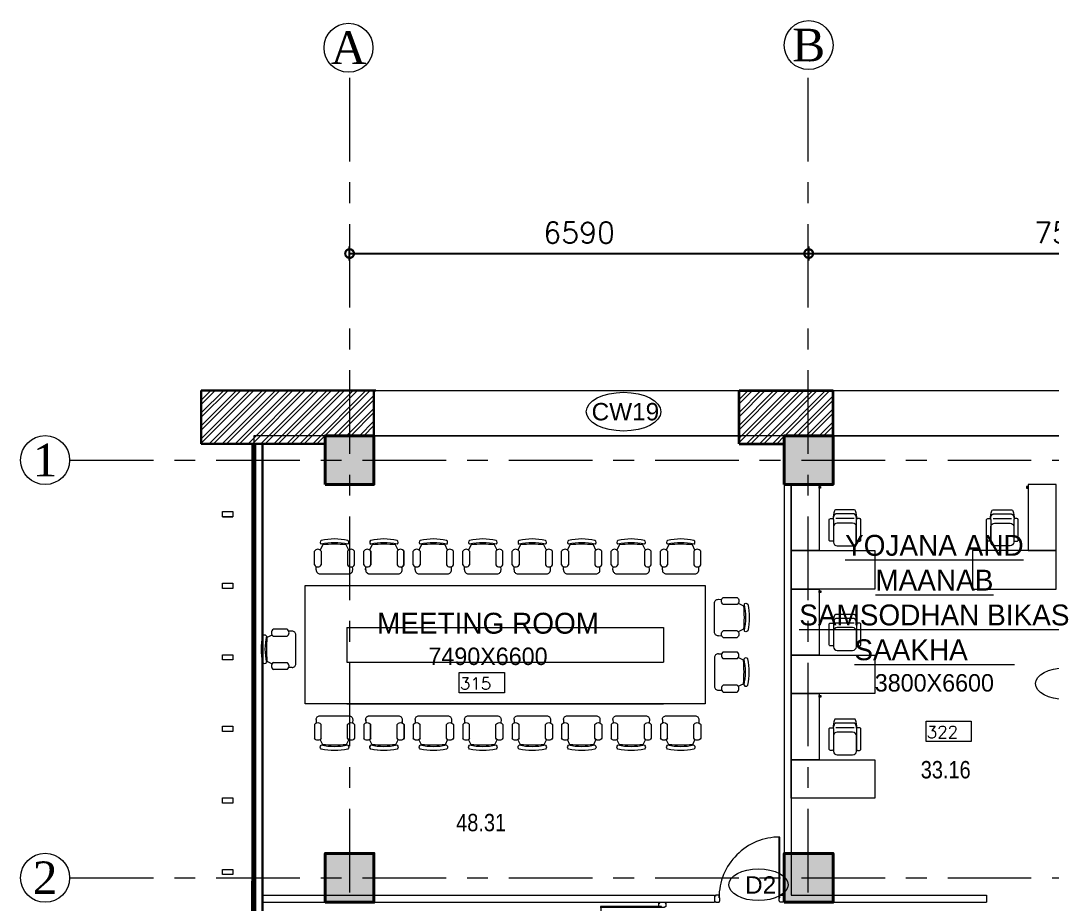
# Model space of a CAD drawing. Header units: millimetres. Extents: x 24487468 to 24959437, y -333213 to 842934.
# Drawn here: x 24709436 to 24724232, y 142804 to 155484 of the extents above; entities that cross this region are included whole.
import ezdxf
from ezdxf.enums import TextEntityAlignment as Align

# ---------------------------------------------------------------- set-up
doc = ezdxf.new("R2010")
doc.units = ezdxf.units.MM
doc.header["$MEASUREMENT"] = 0
doc.header["$PDMODE"] = 3
for name, pattern in [('ACAD_ISO10W100', [18.5, 12, -3, 0.5, -3]), ('BORDERX2', [3.5, 1, -0.5, 1, -0.5, 0, -0.5]), ('Centreline', [21, 12, -3, 3, -3])]:
    doc.linetypes.add(name, pattern=pattern)
doc.layers.get('0').update_dxf_attribs({"lineweight": 5})
for name, color, linetype, lineweight in [('A 0.13 dw', 175, 'Continuous', 5), ('A 0.13furniture', 30, 'Continuous', 0), ('AREA', 7, 'Continuous', 5), ('CENLINE', 220, 'ACAD_ISO10W100', 5), ('COLUMN', 12, 'Continuous', 40), ('DIM', 183, 'Continuous', 5), ('furniture', 190, 'Continuous', 0), ('GRID', 205, 'BORDERX2', 5), ('hatch', 9, 'Continuous', 0), ('p1 plan grid lck', 6, 'Continuous', 5), ('room number', 99, 'Continuous', 20), ('text', 7, 'Continuous', 15), ('TEXT ROOM', 3, 'Continuous', 15), ('wall', 53, 'Continuous', 15), ('wall 0', 22, 'Continuous', 35), ('Wall1', 37, 'Continuous', 30), ('WALL2', 4, 'Continuous', 15), ('win shutters', 140, 'Continuous', 25)]:
    doc.layers.add(name, color=color, linetype=linetype, lineweight=lineweight)
doc.layers.add('A-BTEXT', color=57, linetype='Continuous')
doc.styles.add('arial', font='times.ttf')
doc.styles.add('ordinary', font='arial.ttf')
doc.styles.add('ROMANS', font='romans__.ttf')
doc.styles.add('Tahoma', font='technic_.ttf')
doc.dimstyles.new('DIM100', dxfattribs={"dimtxt": 300, "dimasz": 250, "dimexe": 100, "dimexo": 100, "dimgap": 150, "dimtad": 1, "dimdec": 0, "dimrnd": 5, "dimzin": 0, "dimdsep": 46, "dimtxsty": 'ROMANS', "dimblk": 'DOTSMALL', "dimcen": 0.09, "dimclrd": 256, "dimclre": 256, "dimclrt": 7, "dimadec": 0, "dimazin": 0, "dimtfac": 1, "dimtdec": 0, "dimtix": 1, "dimtofl": 0, "dimtmove": 1, "dimatfit": 3, "dimfxl": 100, "dimfxlon": 1, "dimtolj": 1, "dimtzin": 0, "dimarcsym": 0})

# ---------------------------------------------------------------- blocks, each defined once
blk = doc.blocks.new('column 350')
at = {"layer": 'COLUMN', "ltscale": 100}
h = blk.add_hatch(color=256, dxfattribs=at)
h.dxf.hatch_style = 1
h.paths.add_polyline_path([(1327.5, 1037.5), (627.5, 1037.5), (627.5, 337.5), (1327.5, 337.5)])
blk.add_lwpolyline([(627.5, 1037.5), (1327.5, 1037.5), (1327.5, 337.5), (627.5, 337.5)], close=True, dxfattribs=at)
blk = doc.blocks.new('grid letter-flat-4-flat-1')
at = {"layer": 'GRID', "linetype": 'Continuous'}
blk.add_circle((0, 374.75), 281.25, dxfattribs=at)
blk = doc.blocks.new('tt1')
at = {"layer": 'A 0.13furniture'}
for p, q in [((-1136, 904), (-1136, 641)), ((-1078, 902), (-1078, 639)), ((-1012, 901), (-1012, 640))]:
    blk.add_line(p, q, dxfattribs=at)
for points in [[(0, 0), (-552, 0), (-552, 1198), (0, 1198)], [(-552, 0), (-1502, 0), (-1502, 400), (-552, 400)], [(-1450, 400), (-1474, 400), (-1474, 422), (-1450, 422)]]:
    blk.add_lwpolyline(points, close=True, dxfattribs=at)
for points in [[(-993, 934), (-706, 934, 0.414214), (-686, 953), (-686, 979, 0.414214), (-706, 999), (-993, 999, 0.414214), (-1012, 979), (-1012, 953, 0.414214)], [(-673, 934), (-895, 934, 0.414214), (-947, 881), (-947, 660, 0.414214), (-895, 607), (-673, 607, 0.414214), (-621, 660), (-621, 881, 0.414214)], [(-993, 607), (-706, 607, -0.414214), (-686, 588), (-686, 562, -0.414214), (-706, 542), (-993, 542, -0.414214), (-1012, 562), (-1012, 588, -0.414214)]]:
    blk.add_lwpolyline(points, format="xyb", close=True, dxfattribs=at)
for centre, radius, start, end in [((-1117, 904), 19.6, 110.5247, 180), ((-1022, 650), 290, 87.2024, 110.5247), ((-1058, 902), 19.6, 125.6622, 180), ((-1008, 832), 106, 88.5058, 125.6622), ((-1117, 637), 19.6, 180, 249.4753), ((-1022, 891), 290, 249.4753, 272.7976), ((-1058, 639), 19.6, 180, 234.3378), ((-1008, 709), 106, 234.3378, 271.4942)]:
    blk.add_arc(centre, radius, start, end, dxfattribs=at)
blk = doc.blocks.new('Door1000-flat-3')
at = {"layer": 'A 0.13 dw'}
for p, q in [((-38, 0), (-38, -12)), ((38, 0), (-38, 0)), ((-38, -12), (-50, -12)), ((-50, -12), (-50, -63)), ((-50, -63), (-25, -75)), ((-25, -75), (12, -75)), ((12, -75), (12, -63)), ((12, -63), (50, -63)), ((38, -12), (38, 0)), ((50, -12), (38, -12)), ((50, -63), (50, -12)), ((-50, -937), (-25, -925)), ((-50, -988), (-50, -937)), ((-38, -988), (-50, -988)), ((-38, -1000), (-38, -988)), ((38, -1000), (-38, -1000)), ((-25, -925), (12, -925)), ((12, -925), (12, -937)), ((12, -925), (886, -925)), ((12, -937), (50, -937)), ((12, -937), (886, -937)), ((50, -988), (38, -988)), ((38, -988), (38, -1000)), ((50, -937), (50, -988))]:
    blk.add_line(p, q, dxfattribs=at)
blk.add_lwpolyline([(886, -937), (886, -937, 0.414214), (12, -63)], format="xyb", dxfattribs=at)
blk = doc.blocks.new('*U36')
at = {"layer": 'room number'}
blk.add_lwpolyline([(46, 40), (46, 240), (491, 240), (491, 40)], close=True, dxfattribs=at)
at = {"layer": 'room number', "style": 'ROMANS'}
blk.add_attdef('ROOM_NUM', (53, 73), '', height=120, dxfattribs=at)
blk = doc.blocks.new('CHAIR')
at = {"layer": 'furniture'}
for p, q in [((-340.23825, 204.70725), (-416.878, 168.3055)), ((-340.23825, 204.70725), (-340.23825, 204.70725)), ((-125.8345, 288.42275), (-323.8345, 288.42275)), ((-323.8345, 189.42275), (-125.8345, 189.42275)), ((-55.80025, 261.63225), (-102.37975, 260.26275)), ((0, -207.218), (0, 207.218)), ((-416.73775, -168.38525), (-341.20075, -206.0795)), ((-323.8345, -189.42275), (-125.8345, -189.42275)), ((-125.8345, -288.42275), (-323.8345, -288.42275)), ((-55.80025, -261.635), (-102.37975, -260.2655))]:
    blk.add_line(p, q, dxfattribs=at)
for centre, radius, start, end in [((385.48675, 0.84425), 884.73055, 167.602120001, 192.397899996), ((-451.11275, 172.04275), 33.28515, 34.290200006, 145.709770002), ((440.48675, 0.84425), 884.73055, 167.602120001, 192.397899996), ((1661.72875, 0.8415), 2085.3437, 175.393880003, 184.654689996), ((-293.029, 238.92275), 58.30297, 121.895319998, 238.104699994), ((-156.63175, 238.92275), 58.29827, 301.887899999, 58.112100001), ((-53.74875, 207.91925), 53.75252, 359.252000001, 92.186765001), ((-451.11275, -170.35425), 33.2857, 214.291599999, 325.708400001), ((-293.029, -238.92275), 58.30297, 121.895319998, 238.104699994), ((-156.63175, -238.92275), 58.2983, 301.887899999, 58.112100001), ((-53.74875, -207.922), 53.75285, 267.813599999, 0.747999999)]:
    blk.add_arc(centre, radius, start, end, dxfattribs=at)
blk = doc.blocks.new('meeting table')
at = {"layer": 'furniture'}
for p, q in [((-5144, 1700), (-600, 1700)), ((-5144, 1100), (-600, 1100)), ((-5144, 1100), (-5144, 600)), ((-600, 1100), (-600, 600)), ((-5144, 600), (-600, 600)), ((-5144, 0), (-600, 0))]:
    blk.add_line(p, q, dxfattribs=at)
blk.add_lwpolyline([(0, 1700), (0, 0), (-5744, 0), (-5744, 1700)], close=True, dxfattribs=at)
at = {"layer": 'A 0.13furniture'}
for p, rotation in [((-5323, 1870), 270), ((-4614, 1870), 270), ((-4613, 1870), 270), ((-3904, 1870), 270), ((-3194, 1870), 270), ((-2484, 1870), 270), ((-1774, 1870), 270), ((-1064, 1870), 270), ((-354, 1870), 270), ((132, 459), 180)]:
    blk.add_blockref('CHAIR', p, dxfattribs=dict(at, rotation=rotation))
at = {"layer": 'A 0.13furniture', "xscale": -1}
blk.add_blockref('CHAIR', (132, 1241), dxfattribs=at)
at = {"layer": 'A 0.13furniture'}
blk.add_blockref('CHAIR', (-5876, 784), dxfattribs=at)
at = {"layer": 'A 0.13furniture', "xscale": -1, "rotation": 270}
for p in [(-5323, -170), (-4614, -170), (-4613, -170), (-3904, -170), (-3194, -170), (-2484, -170), (-1774, -170), (-1064, -170), (-354, -170)]:
    blk.add_blockref('CHAIR', p, dxfattribs=at)
blk = doc.blocks.new('_DotSmall')
at = {"color": 0, "linetype": 'ByBlock', "const_width": 0.5}
blk.add_lwpolyline([(-0.0625, 0, 1), (0.0625, 0, 1)], format="xyb", close=True, dxfattribs=at)
blk = doc.blocks.new('*D66')
at = {"layer": 'Defpoints', "color": 0, "ltscale": 100, "transparency": 16777216}
for p in [(24720748, 152138), (24714158, 149521), (24720748, 149521)]:
    blk.add_point(p, dxfattribs=at)
at = {"layer": 'DIM', "lineweight": -2, "ltscale": 100, "transparency": 16777216}
for p, q in [((24714158, 152038), (24714158, 152238)), ((24714158, 152138), (24720748, 152138)), ((24720748, 152038), (24720748, 152238))]:
    blk.add_line(p, q, dxfattribs=at)
at = {"layer": 'DIM', "lineweight": -2, "ltscale": 100, "transparency": 16777216, "xscale": 250, "yscale": 250, "zscale": 250, "rotation": 180}
blk.add_blockref('_DotSmall', (24714158, 152138), dxfattribs=at)
at = {"layer": 'DIM', "lineweight": -2, "ltscale": 100, "transparency": 16777216, "xscale": 250, "yscale": 250, "zscale": 250}
blk.add_blockref('_DotSmall', (24720748, 152138), dxfattribs=at)
at = {"layer": 'DIM', "color": 7, "ltscale": 100, "transparency": 16777216, "insert": (24717453, 152439), "char_height": 300, "attachment_point": 5, "style": 'ROMANS'}
blk.add_mtext('\\A1;6590', dxfattribs=at)
blk = doc.blocks.new('*D67')
at = {"layer": 'Defpoints', "color": 0, "ltscale": 100, "transparency": 16777216}
for p in [(24728248, 152138), (24720748, 149521), (24728248, 149521)]:
    blk.add_point(p, dxfattribs=at)
at = {"layer": 'DIM', "lineweight": -2, "ltscale": 100, "transparency": 16777216}
for p, q in [((24720748, 152038), (24720748, 152238)), ((24720748, 152138), (24728248, 152138)), ((24728248, 152038), (24728248, 152238))]:
    blk.add_line(p, q, dxfattribs=at)
at = {"layer": 'DIM', "lineweight": -2, "ltscale": 100, "transparency": 16777216, "xscale": 250, "yscale": 250, "zscale": 250, "rotation": 180}
blk.add_blockref('_DotSmall', (24720748, 152138), dxfattribs=at)
at = {"layer": 'DIM', "lineweight": -2, "ltscale": 100, "transparency": 16777216, "xscale": 250, "yscale": 250, "zscale": 250}
blk.add_blockref('_DotSmall', (24728248, 152138), dxfattribs=at)
at = {"layer": 'DIM', "color": 7, "ltscale": 100, "transparency": 16777216, "insert": (24724498, 152439), "char_height": 300, "attachment_point": 5, "style": 'ROMANS'}
blk.add_mtext('\\A1;7500', dxfattribs=at)

msp = doc.modelspace()

# ---------------------------------------------------------------- hatches: boundary and pattern name
at = {"layer": 'hatch', "ltscale": 100}
h = msp.add_hatch(dxfattribs=at)
h.set_pattern_fill('ANSI32', color=256, scale=350)
h.set_pattern_definition([(45, (24713268.26, 149788.5), (-92.808, 92.808), []), (45, (24713330.13, 149788.5), (-92.808, 92.808), [])])
h.paths.add_polyline_path([(24714508.2, 150170.7), (24712028.3, 150171), (24712028.3, 149406), (24712783.2, 149406), (24712783.2, 149521.1), (24714508.2, 149521.1)])
h.paths.add_polyline_path([(24713808.2, 149521.1), (24712783.2, 149521.1), (24712783.2, 149406), (24713808.2, 149406)], flags=16)
h = msp.add_hatch(dxfattribs=at)
h.set_pattern_fill('ANSI32', color=256, scale=350)
h.set_pattern_definition([(45, (24720423.23, 149788.39), (-92.808, 92.808), []), (45, (24720485.1, 149788.39), (-92.808, 92.808), [])])
h.paths.add_polyline_path([(24721098.2, 150170.8), (24719748.2, 150170.8), (24719748.2, 149521), (24720398.2, 149521), (24720398.2, 149521), (24721098.2, 149521)])
h.paths.add_polyline_path([(24720398.2, 149521), (24719748.2, 149521), (24719748.2, 149406), (24720398.2, 149406)])

# ---------------------------------------------------------------- linework, layer by layer
at = {"ltscale": 100}
msp.add_lwpolyline([(24755623.2, 144721), (24742812.7, 144721), (24742812.7, 150620.8), (24740897.7, 150620.4), (24740897.8, 150220.8), (24728623.3, 150220.8), (24728623.2, 150220.8), (24727898.2, 150220.8), (24727898.2, 149520.9), (24712783.2, 149521.1), (24712783.2, 149406), (24712783.2, 149406), (24712781.7, 131050.8), (24712781.7, 131050.7), (24712781.7, 130521), (24720796.6, 130521), (24720796.6, 130441), (24726815.1, 130441), (24726815.1, 121071)], dxfattribs=at)
at = {"layer": 'p1 plan grid lck', "linetype": 'Centreline', "ltscale": 100}
for p, q in [((24714158.2, 154661.4), (24714158.2, 107814.4)), ((24720734, 154661.4), (24720734, 107814.4)), ((24710143.4, 149171), (24762533.2, 149171)), ((24710143.4, 143171), (24762533.2, 143171))]:
    msp.add_line(p, q, dxfattribs=at)
at = {"layer": 'text', "ltscale": 100}
for centre, major_axis, ratio in [((24718090.5, 149866.7), (-535.1, 0), 0.5199659), ((24724429.4, 145960), (-424.8, 0), 0.5372842), ((24720027, 143071.7), (-424.8, 0), 0.5372842)]:
    msp.add_ellipse(centre, major_axis=major_axis, ratio=ratio, dxfattribs=at)
at = {"layer": 'wall', "ltscale": 100}
for p, q in [((24714533.3, 150170.7), (24719748.2, 150170.8)), ((24721098.2, 150170.8), (24727898.2, 150170.8)), ((24712333.1, 148430.6), (24712483.1, 148430.6)), ((24712333.1, 148355.6), (24712483.1, 148355.6))]:
    msp.add_line(p, q, dxfattribs=at)
for points in [[(24712333.1, 148430.6), (24712483.1, 148430.6), (24712483.1, 148355.6), (24712333.1, 148355.6)], [(24712333.1, 147402.8), (24712483, 147402.8), (24712483, 147327.8), (24712333.1, 147327.8)], [(24712333, 146375.1), (24712483, 146375.1), (24712483, 146300), (24712333, 146300)], [(24712332.9, 145347.3), (24712482.9, 145347.3), (24712482.9, 145272.3), (24712332.9, 145272.3)], [(24712332.8, 144319.5), (24712482.8, 144319.5), (24712482.8, 144244.5), (24712332.8, 144244.5)], [(24712332.7, 143291.7), (24712482.7, 143291.7), (24712482.7, 143216.7), (24712332.7, 143216.7)], [(24712332.7, 143291.7), (24712482.7, 143291.7), (24712482.7, 143216.7), (24712332.7, 143216.7)]]:
    msp.add_lwpolyline(points, close=True, dxfattribs=at)
at = {"layer": 'wall 0', "ltscale": 100}
for p, q in [((24719748.2, 150170.8), (24721098.2, 150170.8)), ((24719748.2, 149406), (24719748.2, 150170.8)), ((24721098.2, 149521), (24721098.2, 150170.8)), ((24719748.2, 149406), (24720398.2, 149406))]:
    msp.add_line(p, q, dxfattribs=at)
at = {"layer": 'Wall1', "ltscale": 100}
for p, q in [((24712028.3, 150171), (24714533.3, 150170.7)), ((24712028.3, 149406), (24712028.3, 150171)), ((24714508.2, 149521), (24714508.2, 150170.7)), ((24713808.2, 149406), (24712028.3, 149406)), ((24712908.2, 131050.8), (24712908.2, 149406))]:
    msp.add_line(p, q, dxfattribs=at)
at = {"layer": 'WALL2', "ltscale": 100}
for p, q in [((24720397.7, 148821), (24720397.7, 142821)), ((24720497.7, 148821), (24720497.7, 142921)), ((24712908.2, 142921), (24719397.7, 142921)), ((24712908.2, 142821), (24719397.7, 142821)), ((24719397.7, 142921), (24719397.7, 142821)), ((24720397.7, 142821), (24723298.2, 142820.9)), ((24720497.7, 142921), (24723298.2, 142920.9)), ((24723298.2, 142920.9), (24723298.2, 142820.9))]:
    msp.add_line(p, q, dxfattribs=at)
at = {"layer": 'win shutters', "ltscale": 100}
for points, const_width in [([(24712783.2, 149406), (24712781.7, 131050.8)], 75), ([(24719748.2, 149521), (24714508.2, 149521)], 25), ([(24727898.2, 149521), (24721098.2, 149521)], 25)]:
    msp.add_lwpolyline(points, dxfattribs=dict(at, const_width=const_width))

# ---------------------------------------------------------------- block references
msp.add_blockref('meeting table', (24719263.8, 145668.8))
at = {"layer": 'A 0.13 dw'}
for p, rotation in [((24719397.7, 142871), 90.00000000000001), ((24718647.6, 141821), 180)]:
    msp.add_blockref('Door1000-flat-3', p, dxfattribs=dict(at, rotation=rotation))
at = {"layer": 'CENLINE'}
ref = msp.add_blockref('grid letter-flat-4-flat-1', (24714142.3, 154625.9), dxfattribs=dict(at, xscale=1.25, yscale=1.25, zscale=25.4))
ref.add_attrib('GRID_LETTER', 'A', dxfattribs={"layer": 'A-BTEXT', "linetype": 'Continuous', "height": 468.7, "style": 'arial'}).set_placement((24714142.3, 155094.6), align=Align.MIDDLE_CENTER)
ref = msp.add_blockref('grid letter-flat-4-flat-1', (24720747.7, 154664.2), dxfattribs=dict(at, xscale=1.25, yscale=1.25, zscale=25.4))
ref.add_attrib('GRID_LETTER', 'B', dxfattribs={"layer": 'A-BTEXT', "linetype": 'Continuous', "height": 468.7, "style": 'arial'}).set_placement((24720747.7, 155133), align=Align.MIDDLE_CENTER)
ref = msp.add_blockref('grid letter-flat-4-flat-1', (24709787.4, 148702.9), dxfattribs=dict(at, xscale=1.25, yscale=1.25, zscale=25.4))
ref.add_attrib('GRID_LETTER', '1', dxfattribs={"layer": 'A-BTEXT', "linetype": 'Continuous', "height": 468.7, "style": 'arial'}).set_placement((24709787.4, 149171.6), align=Align.MIDDLE_CENTER)
ref = msp.add_blockref('grid letter-flat-4-flat-1', (24709787.4, 142702.9), dxfattribs=dict(at, xscale=1.25, yscale=1.25, zscale=25.4))
ref.add_attrib('GRID_LETTER', '2', dxfattribs={"layer": 'A-BTEXT', "linetype": 'Continuous', "height": 468.7, "style": 'arial'}).set_placement((24709787.4, 143171.6), align=Align.MIDDLE_CENTER)
at = {"layer": 'COLUMN', "rotation": 89.99999999994951}
for p in [(24714845.7, 148193.5), (24721435.7, 148193.5), (24714845.2, 142193.5), (24721435.2, 142193.5)]:
    msp.add_blockref('column 350', p, dxfattribs=at)
at = {"layer": 'room number', "xscale": 1.456692913385827, "yscale": 1.456692913385827, "zscale": 0.984251968503937}
for p, values in [((24715664.7, 145768.7), {'ROOM_NUM': '315'}), ((24722365.6, 145070.3), {'ROOM_NUM': '322'})]:
    msp.add_blockref('*U36', p, dxfattribs=at).add_auto_attribs(values)
at = {"layer": 'WALL2', "rotation": 270}
for p in [(24720497.7, 147319.2), (24720497.9, 145817.4), (24720497.9, 144315.6)]:
    msp.add_blockref('tt1', p, dxfattribs=at)
at = {"layer": 'WALL2', "xscale": -1, "rotation": 90}
msp.add_blockref('tt1', (24724298.2, 147319.2), dxfattribs=at)

# ---------------------------------------------------------------- texts
at = {"layer": 'AREA', "char_height": 250, "attachment_point": 1, "style": 'Tahoma'}
for s, insert, width in [('33.16', (24722356.1, 144849.3), 864.635), ('48.31', (24715687.9, 144089.9), 840.073)]:
    msp.add_mtext(s, dxfattribs=dict(at, insert=insert, width=width))
at = {"layer": 'text', "ltscale": 100, "insert": (24717631.9, 149991.8), "char_height": 250, "width": 373.513, "attachment_point": 1, "style": 'ordinary'}
msp.add_mtext('CW19', dxfattribs=at)
at = {"layer": 'text', "ltscale": 100, "insert": (24719835.1, 143193.3), "char_height": 200, "attachment_point": 1, "style": 'ordinary'}
msp.add_mtext_dynamic_manual_height_columns('{\\H1.25x;D2}', width=373.513, gutter_width=15, heights=[0], dxfattribs=at)
at = {"layer": 'TEXT ROOM', "char_height": 300, "attachment_point": 5, "style": 'arial'}
for s, insert, width in [('{\\fNirmala UI|b0|i0|c0|p34;\\LYOJANA\\fPreeti|b0|i0|c0|p2; \\fNirmala UI|b0|i0|c0|p34;AND MAANAB\\fPreeti|b0|i0|c0|p2; \\fNirmala UI|b0|i0|c0|p34;SAMSODHAN\\fPreeti|b0|i0|c0|p2; \\fNirmala UI|b0|i0|c0|p34;BIKAS\\fPreeti|b0|i0|c0|p2; \\fNirmala UI|b0|i0|c0|p34;SAAKHA \\l      \\H0.83333x;3800X6600}', (24722552, 146970), 4057.279), ('{\\fTechnic|b0|i0|c2|p2;\\P\\fNirmala UI|b0|i0|c0|p34;MEETING ROOM\\P\\H0.83333x;7490X6600}', (24716144.8, 146851.2), 4476.571)]:
    msp.add_mtext(s, dxfattribs=dict(at, insert=insert, width=width))

# ---------------------------------------------------------------- dimensions: what is measured, and where the dimension line sits
at = {"layer": 'DIM', "ltscale": 100}
for base, p1, p2, picture, middle in [((24720748.2, 152137.6), (24714158.2, 149521), (24720748.2, 149521), '*D66', (24717453.2, 152439)), ((24728248.2, 152137.6), (24720748.2, 149521), (24728248.2, 149521), '*D67', (24724498.2, 152439))]:
    dim = msp.add_linear_dim(base=base, p1=p1, p2=p2, dimstyle='DIM100', dxfattribs=at)
    dim.commit()
    dim.dimension.update_dxf_attribs({"geometry": picture, "text_midpoint": middle})

doc.saveas('drawing.dxf')
